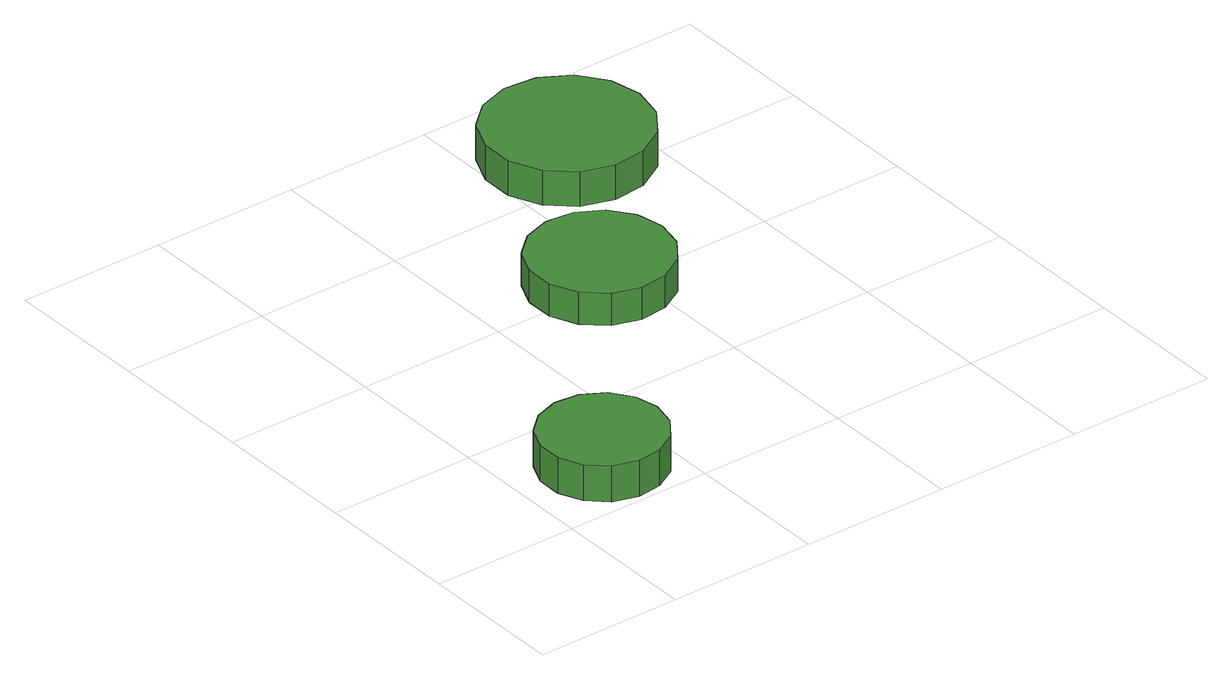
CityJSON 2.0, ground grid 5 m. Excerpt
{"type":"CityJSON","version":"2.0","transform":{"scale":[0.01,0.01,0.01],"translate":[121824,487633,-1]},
"CityObjects":{
"tree1":{"type":"SolitaryVegetationObject","attributes":{"function":"something"},"geometry":[{"type":"MultiSurface","lod":"1","boundaries":[[[0,1,2,3,4,5,6,7,8,9,10,11,12,13,14]],[[15,16,17,18,19,20,21,22,23,24,25,26,27,28,29]],[[0,29,28,1]],[[1,28,27,2]],[[2,27,26,3]],[[3,26,25,4]],[[4,25,24,5]],[[5,24,23,6]],[[6,23,22,7]],[[7,22,21,8]],[[8,21,20,9]],[[9,20,19,10]],[[10,19,18,11]],[[11,18,17,12]],[[12,17,16,13]],[[13,16,15,14]],[[14,15,29,0]]]}]},
"tree2":{"type":"SolitaryVegetationObject","attributes":{"function":"something"},"geometry":[{"type":"MultiSurface","lod":"1","boundaries":[[[30,31,32,33,34,35,36,37,38,39,40,41,42,43,44]],[[45,46,47,48,49,50,51,52,53,54,55,56,57,58,59]],[[30,59,58,31]],[[31,58,57,32]],[[32,57,56,33]],[[33,56,55,34]],[[34,55,54,35]],[[35,54,53,36]],[[36,53,52,37]],[[37,52,51,38]],[[38,51,50,39]],[[39,50,49,40]],[[40,49,48,41]],[[41,48,47,42]],[[42,47,46,43]],[[43,46,45,44]],[[44,45,59,30]]]}]},
"tree3":{"type":"SolitaryVegetationObject","attributes":{"function":"something"},"geometry":[{"type":"MultiSurface","lod":"1","boundaries":[[[60,61,62,63,64,65,66,67,68,69,70,71,72,73,74]],[[75,76,77,78,79,80,81,82,83,84,85,86,87,88,89]],[[60,89,88,61]],[[61,88,87,62]],[[62,87,86,63]],[[63,86,85,64]],[[64,85,84,65]],[[65,84,83,66]],[[66,83,82,67]],[[67,82,81,68]],[[68,81,80,69]],[[69,80,79,70]],[[70,79,78,71]],[[71,78,77,72]],[[72,77,76,73]],[[73,76,75,74]],[[74,75,89,60]]]}]}
},
"vertices":[
[496,224,208],[478,308,208],[428,377,208],[354,420,208],[269,429,208],[187,402,208],[124,345,208],[89,267,208],[89,182,208],[124,104,208],[187,46,208],[269,20,208],[354,29,208],[428,72,208],[478,141,208],[478,141,83],[428,72,83],[354,29,83],[269,20,83],[187,46,83],[124,104,83],[89,182,83],[89,267,83],[124,345,83],[187,402,83],[269,429,83],[354,420,83],[428,377,83],[478,308,83],[496,224,83],
[1135,1021,198],[1115,1116,198],[1058,1195,198],[974,1243,198],[877,1253,198],[785,1223,198],[713,1159,198],[673,1070,198],[673,973,198],[713,884,198],[785,819,198],[877,789,198],[974,799,198],[1058,848,198],[1115,926,198],[1115,926,85],[1058,848,85],[974,799,85],[877,789,85],[785,819,85],[713,884,85],[673,973,85],[673,1070,85],[713,1159,85],[785,1223,85],[877,1253,85],[974,1243,85],[1058,1195,85],[1115,1116,85],[1135,1021,85],
[1525,1631,208],[1501,1741,208],[1435,1833,208],[1337,1889,208],[1225,1901,208],[1117,1866,208],[1033,1791,208],[987,1687,208],[987,1574,208],[1033,1471,208],[1117,1396,208],[1225,1361,208],[1337,1373,208],[1435,1429,208],[1501,1520,208],[1501,1520,87],[1435,1429,87],[1337,1373,87],[1225,1361,87],[1117,1396,87],[1033,1471,87],[987,1574,87],[987,1687,87],[1033,1791,87],[1117,1866,87],[1225,1901,87],[1337,1889,87],[1435,1833,87],[1501,1741,87],[1525,1631,87]
]}
